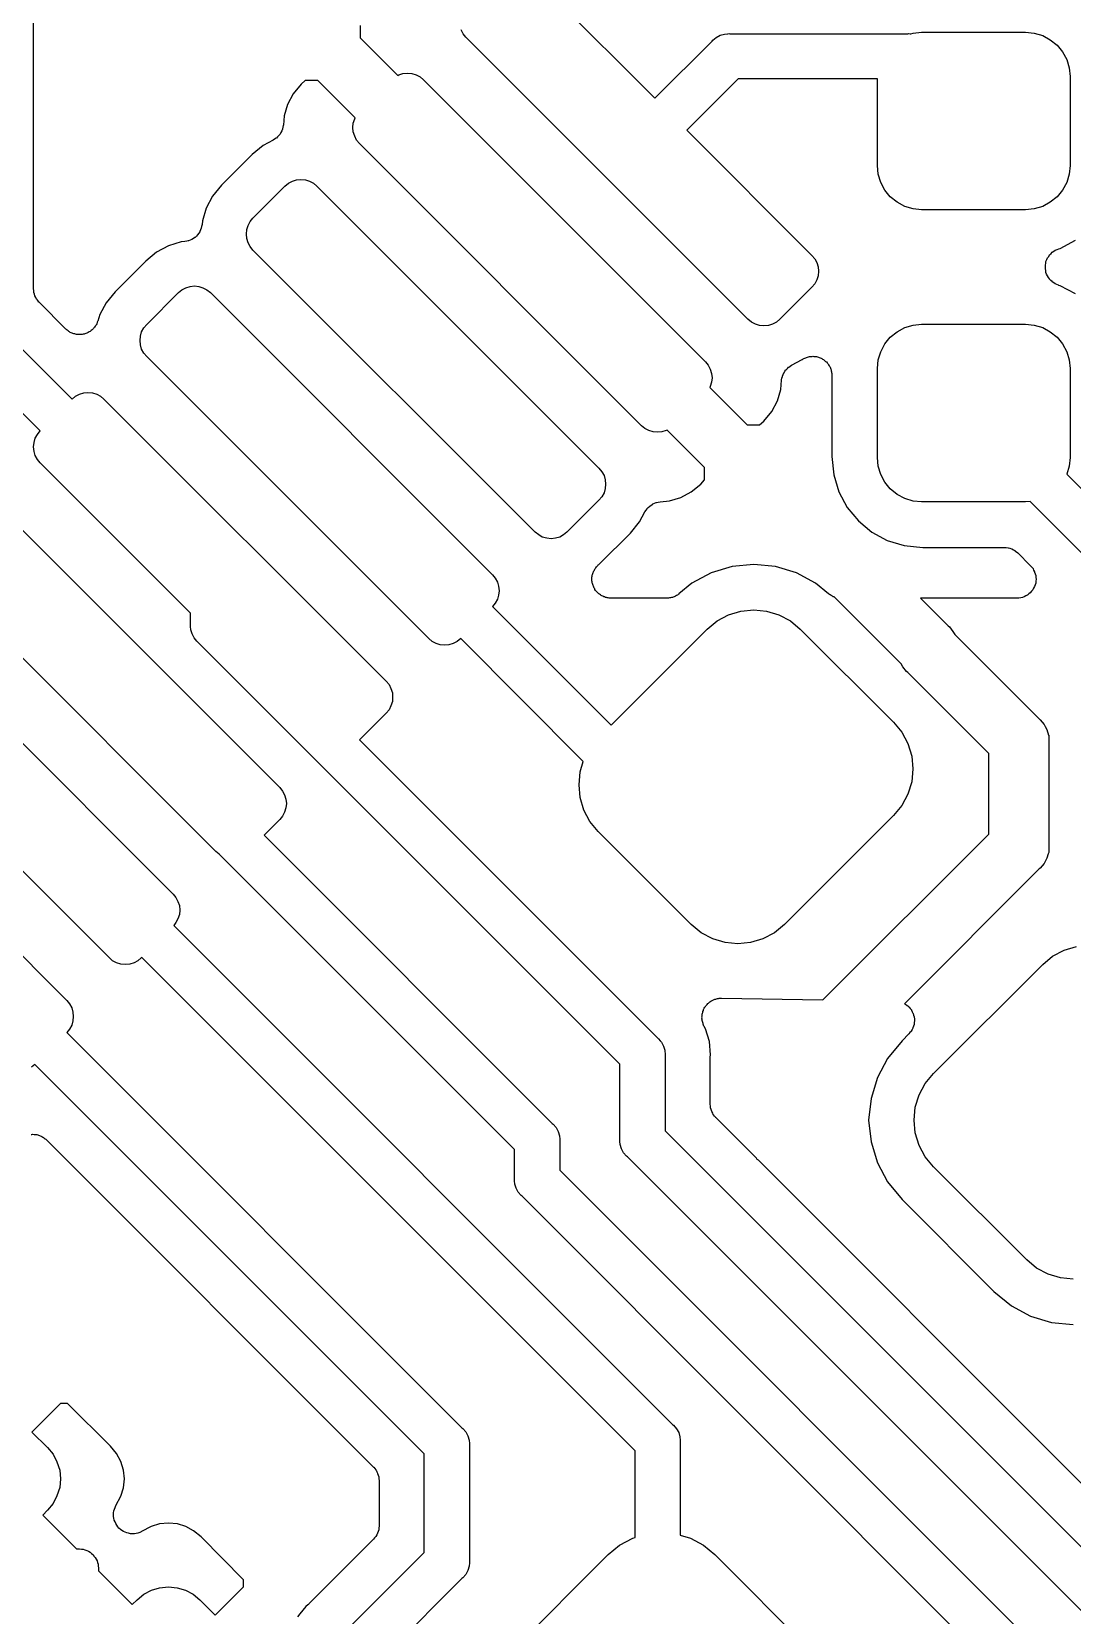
# Model space of a CAD drawing. Extents: x 70 to 232, y -100 to -50.
# Drawn here: x 226.87 to 230.33, y -70.88 to -65.62 of the extents above; entities that cross this region are included whole.
import ezdxf

# ---------------------------------------------------------------- set-up
doc = ezdxf.new("R2010")
doc.units = 0
doc.layers.add('BLACK', color=7, linetype='CONTINUOUS')

msp = doc.modelspace()

# ---------------------------------------------------------------- linework, layer by layer
at = {"layer": 'BLACK', "linetype": 'CONTINUOUS'}
for p, q in [((226.877, -66.472), (226.877, -63.3724)), ((228.525, -65.4243), (228.941, -65.8397)), ((227.962, -65.5975), (227.962, -65.639)), ((227.962, -65.639), (228.087, -65.7634)), ((228.304, -65.625), (228.297, -65.6121)), ((228.313, -65.6364), (228.304, -65.625)), ((229.25, -66.5733), (228.313, -65.6364)), ((229.133, -65.6467), (229.145, -65.6373)), ((229.145, -65.6373), (229.158, -65.6304)), ((229.158, -65.6304), (229.172, -65.6261)), ((229.172, -65.6261), (229.183, -65.625)), ((229.183, -65.625), (229.187, -65.6246)), ((229.183, -65.625), (229.183, -65.625)), ((229.187, -65.6246), (229.19, -65.625)), ((229.19, -65.625), (229.781, -65.625)), ((229.781, -65.625), (229.785, -65.6246)), ((229.785, -65.6246), (229.789, -65.625)), ((229.789, -65.625), (229.789, -65.625)), ((229.789, -65.625), (229.791, -65.6252)), ((229.791, -65.6252), (229.799, -65.6228)), ((229.799, -65.6228), (229.827, -65.62)), ((229.827, -65.62), (230.172, -65.62)), ((230.172, -65.62), (230.201, -65.6228)), ((230.201, -65.6228), (230.229, -65.6312)), ((230.229, -65.6312), (230.254, -65.6449)), ((228.941, -65.8397), (229.131, -65.6496)), ((229.131, -65.6496), (229.133, -65.6467)), ((230.254, -65.6449), (230.277, -65.6632)), ((230.277, -65.6632), (230.295, -65.6856)), ((230.295, -65.6856), (230.309, -65.7111)), ((230.309, -65.7111), (230.317, -65.7387)), ((230.317, -65.7387), (230.32, -65.7675)), ((227.766, -65.793), (227.74, -65.8253)), ((227.779, -65.7804), (227.766, -65.793)), ((227.821, -65.7804), (227.779, -65.7804)), ((227.945, -65.9048), (227.821, -65.7804)), ((228.087, -65.7634), (228.09, -65.7616)), ((228.09, -65.7616), (228.104, -65.7573)), ((228.104, -65.7573), (228.119, -65.7559)), ((228.119, -65.7559), (228.134, -65.7573)), ((228.134, -65.7573), (228.148, -65.7616)), ((228.148, -65.7616), (228.161, -65.7685)), ((228.161, -65.7685), (228.172, -65.7778)), ((228.172, -65.7778), (229.109, -66.7147)), ((229.218, -65.775), (229.047, -65.9458)), ((229.68, -65.775), (229.218, -65.775)), ((229.68, -66.0625), (229.68, -65.775)), ((230.32, -65.7675), (230.32, -66.0625)), ((227.74, -65.8253), (227.721, -65.86)), ((227.71, -65.8977), (227.707, -65.9291)), ((227.721, -65.86), (227.71, -65.8977)), ((227.699, -65.9535), (227.696, -65.9583)), ((227.702, -65.9475), (227.699, -65.953)), ((227.699, -65.953), (227.699, -65.9532)), ((227.699, -65.9532), (227.699, -65.9535)), ((227.704, -65.9421), (227.702, -65.9475)), ((227.705, -65.9357), (227.704, -65.9415)), ((227.704, -65.9415), (227.704, -65.9418)), ((227.704, -65.9418), (227.704, -65.9421)), ((227.706, -65.93), (227.705, -65.9357)), ((227.707, -65.9294), (227.706, -65.93)), ((227.707, -65.9291), (227.707, -65.9294)), ((227.707, -65.9294), (227.707, -65.9294)), ((227.707, -65.9294), (227.707, -65.9294)), ((227.938, -65.9369), (227.939, -65.9223)), ((227.939, -65.9515), (227.938, -65.9369)), ((227.939, -65.9223), (227.944, -65.9082)), ((227.944, -65.9656), (227.939, -65.9515)), ((227.944, -65.9082), (227.945, -65.9048)), ((229.047, -65.9458), (229.462, -66.3612)), ((227.64, -65.9967), (227.603, -66.0268)), ((227.673, -65.9789), (227.64, -65.9967)), ((227.678, -65.9756), (227.673, -65.9789)), ((227.683, -65.9724), (227.678, -65.9756)), ((227.684, -65.972), (227.683, -65.9722)), ((227.683, -65.9722), (227.683, -65.9724)), ((227.688, -65.9678), (227.684, -65.972)), ((227.692, -65.9637), (227.688, -65.9678)), ((227.696, -65.9583), (227.692, -65.9633)), ((227.692, -65.9633), (227.692, -65.9635)), ((227.692, -65.9635), (227.692, -65.9637)), ((227.95, -65.9786), (227.944, -65.9656)), ((227.96, -65.9899), (227.95, -65.9786)), ((228.897, -66.9269), (227.96, -65.9899)), ((227.603, -66.0268), (227.502, -66.1284)), ((227.737, -66.1151), (227.751, -66.1108)), ((227.751, -66.1108), (227.765, -66.1094)), ((227.765, -66.1094), (227.78, -66.1108)), ((227.78, -66.1108), (227.794, -66.1151)), ((229.683, -66.0913), (229.68, -66.0625)), ((229.691, -66.1189), (229.683, -66.0913)), ((230.317, -66.0913), (230.309, -66.1189)), ((230.32, -66.0625), (230.317, -66.0913)), ((227.472, -66.1651), (227.451, -66.2041)), ((227.502, -66.1284), (227.472, -66.1651)), ((227.606, -66.2374), (227.712, -66.1314)), ((227.712, -66.1314), (227.724, -66.122)), ((227.724, -66.122), (227.737, -66.1151)), ((227.794, -66.1151), (227.807, -66.122)), ((227.807, -66.122), (227.818, -66.1314)), ((227.818, -66.1314), (228.755, -67.0683)), ((229.705, -66.1444), (229.691, -66.1189)), ((229.723, -66.1668), (229.705, -66.1444)), ((230.295, -66.1444), (230.277, -66.1668)), ((230.309, -66.1189), (230.295, -66.1444)), ((227.451, -66.2041), (227.438, -66.2464)), ((229.746, -66.1851), (229.723, -66.1668)), ((229.771, -66.1988), (229.746, -66.1851)), ((229.799, -66.2072), (229.771, -66.1988)), ((229.827, -66.21), (229.799, -66.2072)), ((230.172, -66.21), (229.827, -66.21)), ((230.201, -66.2072), (230.172, -66.21)), ((230.229, -66.1988), (230.201, -66.2072)), ((230.254, -66.1851), (230.229, -66.1988)), ((230.277, -66.1668), (230.254, -66.1851)), ((227.435, -66.2652), (227.434, -66.2709)), ((227.437, -66.2593), (227.435, -66.2652)), ((227.438, -66.2464), (227.437, -66.2584)), ((227.437, -66.2584), (227.437, -66.2588)), ((227.437, -66.2588), (227.437, -66.2588)), ((227.437, -66.2588), (227.437, -66.2588)), ((227.437, -66.2588), (227.437, -66.2593)), ((227.586, -66.2758), (227.59, -66.2618)), ((227.59, -66.2618), (227.597, -66.2488)), ((227.597, -66.2488), (227.606, -66.2374)), ((227.368, -66.3166), (227.325, -66.3294)), ((227.38, -66.3154), (227.368, -66.3166)), ((227.386, -66.3142), (227.38, -66.3154)), ((227.391, -66.3131), (227.386, -66.3142)), ((227.392, -66.313), (227.391, -66.3131)), ((227.397, -66.3107), (227.392, -66.313)), ((227.392, -66.313), (227.392, -66.313)), ((227.403, -66.3085), (227.397, -66.3107)), ((227.408, -66.305), (227.403, -66.3083)), ((227.403, -66.3083), (227.403, -66.3083)), ((227.403, -66.3083), (227.403, -66.3085)), ((227.413, -66.3017), (227.408, -66.305)), ((227.414, -66.3014), (227.413, -66.3015)), ((227.413, -66.3015), (227.413, -66.3017)), ((227.418, -66.2972), (227.414, -66.3014)), ((227.422, -66.293), (227.418, -66.2972)), ((227.426, -66.2877), (227.422, -66.2927)), ((227.422, -66.2927), (227.422, -66.2928)), ((227.422, -66.2928), (227.422, -66.293)), ((227.429, -66.2828), (227.426, -66.2877)), ((227.432, -66.2769), (227.429, -66.2824)), ((227.429, -66.2824), (227.429, -66.2826)), ((227.429, -66.2826), (227.429, -66.2828)), ((227.434, -66.2714), (227.432, -66.2769)), ((227.434, -66.2709), (227.434, -66.2712)), ((227.434, -66.2712), (227.434, -66.2714)), ((227.584, -66.2905), (227.586, -66.2758)), ((227.586, -66.3051), (227.584, -66.2905)), ((227.59, -66.3192), (227.586, -66.3051)), ((227.597, -66.3321), (227.59, -66.3192)), ((230.287, -66.338), (230.338, -66.3105)), ((227.286, -66.3503), (227.25, -66.3803)), ((227.325, -66.3294), (227.286, -66.3503)), ((227.606, -66.3435), (227.597, -66.3321)), ((228.543, -67.2804), (227.606, -66.3435)), ((229.462, -66.3612), (229.472, -66.3725)), ((229.472, -66.3725), (229.479, -66.3855)), ((230.24, -66.3811), (230.243, -66.3755)), ((230.243, -66.3755), (230.245, -66.3699)), ((230.245, -66.3697), (230.249, -66.3647)), ((230.245, -66.3698), (230.245, -66.3697)), ((230.245, -66.3699), (230.245, -66.3698)), ((230.249, -66.3647), (230.252, -66.3596)), ((230.252, -66.3595), (230.257, -66.3552)), ((230.252, -66.3596), (230.252, -66.3595)), ((230.252, -66.3595), (230.252, -66.3595)), ((230.257, -66.3552), (230.261, -66.3508)), ((230.261, -66.3507), (230.266, -66.3474)), ((230.261, -66.3508), (230.261, -66.3507)), ((230.261, -66.3508), (230.261, -66.3508)), ((230.266, -66.3474), (230.271, -66.344)), ((230.271, -66.3439), (230.277, -66.3416)), ((230.271, -66.344), (230.271, -66.3439)), ((230.271, -66.3439), (230.271, -66.3439)), ((230.277, -66.3416), (230.283, -66.3392)), ((230.283, -66.3392), (230.287, -66.338)), ((227.25, -66.3803), (227.148, -66.482)), ((229.479, -66.3855), (229.483, -66.3996)), ((229.483, -66.3996), (229.484, -66.4142)), ((229.484, -66.4142), (229.483, -66.4288)), ((230.238, -66.3933), (230.239, -66.3873)), ((230.238, -66.3934), (230.238, -66.3933)), ((230.238, -66.3995), (230.238, -66.3934)), ((230.238, -66.3934), (230.238, -66.3934)), ((230.238, -66.4057), (230.238, -66.3995)), ((230.238, -66.4058), (230.238, -66.4057)), ((230.239, -66.4117), (230.238, -66.4058)), ((230.238, -66.4058), (230.238, -66.4058)), ((230.239, -66.3873), (230.24, -66.3813)), ((230.24, -66.4178), (230.239, -66.4117)), ((230.24, -66.3812), (230.24, -66.3811)), ((230.24, -66.3813), (230.24, -66.3812)), ((230.24, -66.4179), (230.24, -66.4178)), ((230.24, -66.418), (230.24, -66.4179)), ((230.242, -66.4234), (230.24, -66.418)), ((230.245, -66.4293), (230.242, -66.4234)), ((226.878, -66.4778), (226.877, -66.472)), ((226.878, -66.4837), (226.878, -66.4778)), ((227.359, -66.4849), (227.37, -66.4756)), ((227.37, -66.4756), (227.383, -66.4687)), ((227.383, -66.4687), (227.397, -66.4644)), ((227.397, -66.4644), (227.412, -66.463)), ((227.412, -66.463), (227.426, -66.4644)), ((227.426, -66.4644), (227.44, -66.4687)), ((227.44, -66.4687), (227.453, -66.4756)), ((227.453, -66.4756), (227.465, -66.4849)), ((229.462, -66.4672), (229.356, -66.5733)), ((229.472, -66.4559), (229.462, -66.4672)), ((229.479, -66.4429), (229.472, -66.4559)), ((229.483, -66.4288), (229.479, -66.4429)), ((230.245, -66.4294), (230.245, -66.4293)), ((230.245, -66.4295), (230.245, -66.4294)), ((230.248, -66.4343), (230.245, -66.4295)), ((230.252, -66.4397), (230.248, -66.4343)), ((230.252, -66.4398), (230.252, -66.4397)), ((230.252, -66.4399), (230.252, -66.4398)), ((230.256, -66.4443), (230.252, -66.4399)), ((230.26, -66.4486), (230.256, -66.4443)), ((230.26, -66.4487), (230.26, -66.4486)), ((230.26, -66.4486), (230.26, -66.4486)), ((230.266, -66.4523), (230.26, -66.4487)), ((230.27, -66.4556), (230.266, -66.4523)), ((230.271, -66.4557), (230.27, -66.4556)), ((230.27, -66.4556), (230.27, -66.4556)), ((230.276, -66.4582), (230.271, -66.4557)), ((230.282, -66.4605), (230.276, -66.4582)), ((230.282, -66.4606), (230.282, -66.4605)), ((230.282, -66.4605), (230.282, -66.4605)), ((230.283, -66.4608), (230.282, -66.4606)), ((230.282, -66.4606), (230.282, -66.4606)), ((230.287, -66.462), (230.283, -66.4608)), ((230.338, -66.4895), (230.287, -66.462)), ((226.878, -66.484), (226.878, -66.4837)), ((226.878, -66.4843), (226.878, -66.484)), ((226.88, -66.49), (226.878, -66.4843)), ((226.882, -66.4956), (226.88, -66.49)), ((226.882, -66.4959), (226.882, -66.4956)), ((226.882, -66.4962), (226.882, -66.4959)), ((226.885, -66.5014), (226.882, -66.4962)), ((226.887, -66.5066), (226.885, -66.5014)), ((226.888, -66.5068), (226.887, -66.5066)), ((226.888, -66.5071), (226.888, -66.5068)), ((226.891, -66.5117), (226.888, -66.5071)), ((226.895, -66.5163), (226.891, -66.5117)), ((226.896, -66.5167), (226.895, -66.5163)), ((226.896, -66.5168), (226.896, -66.5167)), ((226.896, -66.5167), (226.896, -66.5167)), ((226.896, -66.5169), (226.896, -66.5168)), ((226.985, -66.606), (226.896, -66.5169)), ((227.118, -66.5186), (227.097, -66.5576)), ((227.148, -66.482), (227.118, -66.5186)), ((227.253, -66.591), (227.359, -66.4849)), ((227.465, -66.4849), (228.402, -67.4218)), ((226.727, -66.5604), (227.005, -66.8385)), ((227.088, -66.5859), (227.087, -66.5888)), ((227.089, -66.5831), (227.088, -66.5859)), ((227.09, -66.5804), (227.089, -66.5831)), ((227.091, -66.5795), (227.09, -66.5804)), ((227.097, -66.5576), (227.091, -66.5795)), ((229.262, -66.5826), (229.25, -66.5733)), ((229.275, -66.5896), (229.262, -66.5826)), ((229.345, -66.5826), (229.332, -66.5896)), ((229.356, -66.5733), (229.345, -66.5826)), ((226.987, -66.6079), (226.985, -66.606)), ((226.989, -66.61), (226.987, -66.6079)), ((226.992, -66.6118), (226.989, -66.61)), ((226.994, -66.6139), (226.992, -66.6118)), ((226.997, -66.6153), (226.994, -66.6139)), ((226.999, -66.6169), (226.997, -66.6153)), ((227.002, -66.6182), (226.999, -66.6169)), ((227.005, -66.6197), (227.002, -66.6182)), ((227.008, -66.6206), (227.005, -66.6197)), ((227.011, -66.6217), (227.008, -66.6206)), ((227.014, -66.6224), (227.011, -66.6217)), ((227.017, -66.6234), (227.014, -66.6224)), ((227.02, -66.6237), (227.017, -66.6234)), ((227.023, -66.6243), (227.02, -66.6237)), ((227.026, -66.6243), (227.023, -66.6243)), ((227.03, -66.6246), (227.026, -66.6243)), ((227.032, -66.6243), (227.03, -66.6246)), ((227.035, -66.6244), (227.032, -66.6243)), ((227.039, -66.6238), (227.035, -66.6244)), ((227.042, -66.6234), (227.039, -66.6238)), ((227.045, -66.6226), (227.042, -66.6234)), ((227.048, -66.6221), (227.045, -66.6226)), ((227.051, -66.6208), (227.048, -66.6221)), ((227.054, -66.6199), (227.051, -66.6208)), ((227.056, -66.6185), (227.054, -66.6199)), ((227.059, -66.6174), (227.056, -66.6185)), ((227.062, -66.6156), (227.059, -66.6174)), ((227.065, -66.6141), (227.062, -66.6156)), ((227.067, -66.6123), (227.065, -66.6141)), ((227.069, -66.6107), (227.067, -66.6123)), ((227.072, -66.6084), (227.069, -66.6107)), ((227.074, -66.6063), (227.072, -66.6084)), ((227.076, -66.6041), (227.074, -66.6063)), ((227.078, -66.602), (227.076, -66.6041)), ((227.08, -66.5993), (227.078, -66.602)), ((227.082, -66.5968), (227.08, -66.5993)), ((227.084, -66.5942), (227.082, -66.5968)), ((227.085, -66.5918), (227.084, -66.5942)), ((227.087, -66.5888), (227.085, -66.5918)), ((227.231, -66.644), (227.232, -66.6294)), ((227.232, -66.6294), (227.236, -66.6153)), ((227.236, -66.6153), (227.243, -66.6024)), ((227.243, -66.6024), (227.253, -66.591)), ((229.289, -66.5938), (229.275, -66.5896)), ((229.303, -66.5953), (229.289, -66.5938)), ((229.318, -66.5938), (229.303, -66.5953)), ((229.332, -66.5896), (229.318, -66.5938)), ((229.705, -66.6556), (229.723, -66.6332)), ((229.723, -66.6332), (229.746, -66.6149)), ((229.746, -66.6149), (229.771, -66.6012)), ((229.771, -66.6012), (229.799, -66.5928)), ((229.799, -66.5928), (229.827, -66.59)), ((229.827, -66.59), (230.172, -66.59)), ((230.172, -66.59), (230.201, -66.5928)), ((230.201, -66.5928), (230.229, -66.6012)), ((230.229, -66.6012), (230.254, -66.6149)), ((230.254, -66.6149), (230.277, -66.6332)), ((230.277, -66.6332), (230.295, -66.6556)), ((226.899, -66.9445), (226.602, -66.6471)), ((227.232, -66.6587), (227.231, -66.644)), ((227.236, -66.6727), (227.232, -66.6587)), ((227.243, -66.6857), (227.236, -66.6727)), ((227.253, -66.6971), (227.243, -66.6857)), ((229.683, -66.7087), (229.691, -66.6811)), ((229.691, -66.6811), (229.705, -66.6556)), ((230.295, -66.6556), (230.309, -66.6811)), ((230.309, -66.6811), (230.317, -66.7087)), ((228.19, -67.634), (227.253, -66.6971)), ((229.109, -66.7147), (229.118, -66.7261)), ((229.118, -66.7261), (229.125, -66.7391)), ((229.125, -66.7391), (229.129, -66.7531)), ((229.373, -66.7463), (229.376, -66.7414)), ((229.376, -66.7412), (229.377, -66.741)), ((229.376, -66.7414), (229.376, -66.7412)), ((229.377, -66.741), (229.381, -66.7368)), ((229.381, -66.7368), (229.385, -66.7327)), ((229.385, -66.7325), (229.386, -66.7323)), ((229.385, -66.7327), (229.385, -66.7325)), ((229.386, -66.7323), (229.39, -66.7291)), ((229.39, -66.7291), (229.395, -66.7258)), ((229.395, -66.7258), (229.43, -66.7071)), ((229.43, -66.7071), (229.431, -66.7068)), ((229.431, -66.7068), (229.434, -66.7053)), ((229.434, -66.7053), (229.436, -66.7036)), ((229.436, -66.7036), (229.439, -66.7024)), ((229.439, -66.7024), (229.442, -66.7011)), ((229.442, -66.7011), (229.445, -66.7002)), ((229.445, -66.7002), (229.448, -66.699)), ((229.448, -66.699), (229.451, -66.6984)), ((229.451, -66.6984), (229.454, -66.6976)), ((229.454, -66.6976), (229.457, -66.6973)), ((229.457, -66.6973), (229.46, -66.6967)), ((229.46, -66.6967), (229.463, -66.6967)), ((229.463, -66.6967), (229.466, -66.6964)), ((229.466, -66.6964), (229.469, -66.6968)), ((229.469, -66.6968), (229.472, -66.6968)), ((229.472, -66.6968), (229.475, -66.6974)), ((229.475, -66.6974), (229.478, -66.6977)), ((229.478, -66.6977), (229.481, -66.6987)), ((229.481, -66.6987), (229.484, -66.6994)), ((229.484, -66.6994), (229.487, -66.7005)), ((229.487, -66.7005), (229.49, -66.7014)), ((229.49, -66.7014), (229.493, -66.7029)), ((229.493, -66.7029), (229.496, -66.7042)), ((229.496, -66.7042), (229.498, -66.7059)), ((229.498, -66.7059), (229.501, -66.7073)), ((229.501, -66.7073), (229.503, -66.7094)), ((229.503, -66.7094), (229.506, -66.7112)), ((229.506, -66.7112), (229.508, -66.7133)), ((229.508, -66.7133), (229.511, -66.7152)), ((229.511, -66.7152), (229.513, -66.7177)), ((229.513, -66.7177), (229.515, -66.72)), ((229.515, -66.72), (229.516, -66.7225)), ((229.516, -66.7225), (229.518, -66.7248)), ((229.518, -66.7248), (229.52, -66.7277)), ((229.52, -66.7277), (229.522, -66.7304)), ((229.522, -66.7304), (229.523, -66.7331)), ((229.523, -66.7331), (229.524, -66.7357)), ((229.524, -66.7357), (229.525, -66.7388)), ((229.525, -66.7388), (229.526, -66.7418)), ((229.526, -66.7418), (229.527, -66.7448)), ((229.68, -66.7375), (229.683, -66.7087)), ((229.68, -67.0325), (229.68, -66.7375)), ((230.317, -66.7087), (230.32, -66.7375)), ((230.32, -66.7375), (230.32, -67.0325)), ((229.129, -66.7824), (229.125, -66.7965)), ((229.129, -66.7531), (229.131, -66.7678)), ((229.131, -66.7678), (229.129, -66.7824)), ((229.359, -66.807), (229.362, -66.7756)), ((229.362, -66.7747), (229.363, -66.7689)), ((229.362, -66.7753), (229.362, -66.7747)), ((229.362, -66.7756), (229.362, -66.7753)), ((229.362, -66.7753), (229.362, -66.7753)), ((229.362, -66.7753), (229.362, -66.7753)), ((229.363, -66.7689), (229.365, -66.7632)), ((229.365, -66.7626), (229.367, -66.7571)), ((229.365, -66.7629), (229.365, -66.7626)), ((229.365, -66.7632), (229.365, -66.7629)), ((229.367, -66.7571), (229.369, -66.7517)), ((229.369, -66.7517), (229.37, -66.7515)), ((229.37, -66.7512), (229.373, -66.7463)), ((229.37, -66.7515), (229.37, -66.7512)), ((229.527, -66.7448), (229.528, -66.7476)), ((229.528, -66.7476), (229.528, -66.7508)), ((229.528, -66.7508), (229.529, -66.754)), ((229.529, -66.754), (229.529, -66.757)), ((229.529, -66.757), (229.529, -66.7599)), ((229.529, -66.7599), (229.529, -67.0294)), ((227.005, -66.8385), (227.017, -66.8292)), ((227.017, -66.8292), (227.03, -66.8222)), ((227.03, -66.8222), (227.044, -66.818)), ((227.044, -66.818), (227.058, -66.8165)), ((227.058, -66.8165), (227.073, -66.818)), ((227.073, -66.818), (227.087, -66.8222)), ((227.087, -66.8222), (227.1, -66.8292)), ((227.1, -66.8292), (227.111, -66.8385)), ((227.111, -66.8385), (228.048, -67.7754)), ((229.125, -66.7965), (229.123, -66.7999)), ((229.123, -66.7999), (229.248, -66.9243)), ((229.329, -66.8794), (229.348, -66.8447)), ((229.348, -66.8447), (229.359, -66.807)), ((229.303, -66.9116), (229.329, -66.8794)), ((226.89, -66.9559), (226.899, -66.9445)), ((228.908, -66.9362), (228.897, -66.9269)), ((228.921, -66.9431), (228.908, -66.9362)), ((228.935, -66.9474), (228.921, -66.9431)), ((228.95, -66.9488), (228.935, -66.9474)), ((228.964, -66.9474), (228.95, -66.9488)), ((228.978, -66.9431), (228.964, -66.9474)), ((228.982, -66.9413), (228.978, -66.9431)), ((229.106, -67.0657), (228.982, -66.9413)), ((229.248, -66.9243), (229.289, -66.9243)), ((229.289, -66.9243), (229.303, -66.9116)), ((226.877, -66.9976), (226.879, -66.9829)), ((226.879, -67.0122), (226.877, -66.9976)), ((226.879, -66.9829), (226.883, -66.9689)), ((226.883, -66.9689), (226.89, -66.9559)), ((226.883, -67.0263), (226.879, -67.0122)), ((226.89, -67.0392), (226.883, -67.0263)), ((226.899, -67.0506), (226.89, -67.0392)), ((227.399, -67.5501), (226.899, -67.0506)), ((229.529, -67.0294), (229.535, -67.0907)), ((229.683, -67.0613), (229.68, -67.0325)), ((230.32, -67.0325), (230.317, -67.0613)), ((228.755, -67.0683), (228.765, -67.0797)), ((228.765, -67.0797), (228.772, -67.0926)), ((228.772, -67.0926), (228.776, -67.1067)), ((228.776, -67.1067), (228.777, -67.1213)), ((229.094, -67.1206), (229.106, -67.1072)), ((229.106, -67.1072), (229.106, -67.0657)), ((229.535, -67.0907), (229.552, -67.1466)), ((229.691, -67.0889), (229.683, -67.0613)), ((229.705, -67.1144), (229.691, -67.0889)), ((230.317, -67.0613), (230.309, -67.088)), ((230.309, -67.088), (231.9, -68.6794)), ((228.765, -67.163), (228.755, -67.1744)), ((228.772, -67.15), (228.765, -67.163)), ((228.776, -67.136), (228.772, -67.15)), ((228.777, -67.1213), (228.776, -67.136)), ((229.027, -67.1656), (229.061, -67.147)), ((229.061, -67.147), (229.094, -67.1206)), ((229.552, -67.1466), (229.58, -67.1982)), ((229.723, -67.1368), (229.705, -67.1144)), ((229.746, -67.1551), (229.723, -67.1368)), ((229.771, -67.1688), (229.746, -67.1551)), ((226.758, -67.192), (227.695, -68.1289)), ((228.755, -67.1744), (228.649, -67.2804)), ((228.89, -67.2467), (228.908, -67.2134)), ((228.908, -67.2126), (228.912, -67.2077)), ((228.908, -67.2131), (228.908, -67.2126)), ((228.908, -67.2134), (228.908, -67.2131)), ((228.908, -67.2131), (228.908, -67.2131)), ((228.908, -67.2131), (228.908, -67.2131)), ((228.912, -67.2077), (228.915, -67.2028)), ((228.915, -67.2024), (228.919, -67.1983)), ((228.915, -67.2026), (228.915, -67.2024)), ((228.915, -67.2028), (228.915, -67.2026)), ((228.919, -67.1983), (228.924, -67.1941)), ((228.924, -67.1937), (228.929, -67.1905)), ((228.924, -67.1939), (228.924, -67.1937)), ((228.924, -67.1941), (228.924, -67.1939)), ((228.929, -67.1905), (228.934, -67.1872)), ((228.934, -67.187), (228.94, -67.1848)), ((228.934, -67.1871), (228.934, -67.187)), ((228.934, -67.1872), (228.934, -67.1871)), ((228.94, -67.1848), (228.945, -67.1825)), ((228.945, -67.1825), (228.946, -67.1825)), ((228.946, -67.1823), (228.952, -67.1813)), ((228.946, -67.1825), (228.946, -67.1823)), ((228.952, -67.1813), (228.958, -67.1801)), ((228.958, -67.1801), (228.989, -67.177)), ((228.989, -67.177), (229.027, -67.1656)), ((229.58, -67.1982), (229.617, -67.2434)), ((229.799, -67.1772), (229.771, -67.1688)), ((229.827, -67.18), (229.799, -67.1772)), ((230.172, -67.18), (229.827, -67.18)), ((230.187, -67.1785), (230.172, -67.18)), ((231.775, -68.7661), (230.187, -67.1785)), ((228.86, -67.2834), (228.89, -67.2467)), ((229.617, -67.2434), (229.662, -67.2805)), ((228.555, -67.2897), (228.543, -67.2804)), ((228.567, -67.2967), (228.555, -67.2897)), ((228.582, -67.3009), (228.567, -67.2967)), ((228.596, -67.3024), (228.582, -67.3009)), ((228.611, -67.3009), (228.596, -67.3024)), ((228.625, -67.2967), (228.611, -67.3009)), ((228.638, -67.2897), (228.625, -67.2967)), ((228.649, -67.2804), (228.638, -67.2897)), ((228.758, -67.385), (228.86, -67.2834)), ((229.662, -67.2805), (229.713, -67.308)), ((229.713, -67.308), (229.769, -67.325)), ((229.769, -67.325), (229.831, -67.331)), ((229.831, -67.331), (230.102, -67.331)), ((230.102, -67.331), (230.102, -67.331)), ((230.102, -67.331), (230.102, -67.331)), ((230.102, -67.331), (230.102, -67.331)), ((230.102, -67.331), (230.102, -67.331)), ((230.102, -67.331), (230.108, -67.3317)), ((230.108, -67.3317), (230.114, -67.3323)), ((230.114, -67.3323), (230.114, -67.3324)), ((230.114, -67.3324), (230.115, -67.3324)), ((230.115, -67.3324), (230.12, -67.3342)), ((230.12, -67.3342), (230.126, -67.3359)), ((230.126, -67.3359), (230.126, -67.3361)), ((230.126, -67.3361), (230.127, -67.3362)), ((230.127, -67.3362), (230.132, -67.339)), ((230.132, -67.339), (230.137, -67.3418)), ((230.137, -67.3418), (230.137, -67.342)), ((230.137, -67.342), (230.137, -67.3421)), ((230.137, -67.3421), (230.142, -67.3459)), ((230.142, -67.3459), (230.146, -67.3496)), ((230.146, -67.3496), (230.188, -67.3916)), ((227.483, -68.3411), (226.546, -67.4042)), ((228.402, -67.4218), (228.411, -67.4332)), ((228.732, -67.4301), (228.733, -67.4269)), ((228.733, -67.4237), (228.734, -67.4209)), ((228.733, -67.4269), (228.733, -67.4237)), ((228.734, -67.4209), (228.735, -67.4179)), ((228.735, -67.4179), (228.736, -67.415)), ((228.736, -67.415), (228.737, -67.4119)), ((228.737, -67.4119), (228.738, -67.4092)), ((228.738, -67.4092), (228.74, -67.4065)), ((228.74, -67.4065), (228.741, -67.4038)), ((228.741, -67.4038), (228.743, -67.401)), ((228.743, -67.401), (228.745, -67.3987)), ((228.745, -67.3987), (228.747, -67.3962)), ((228.747, -67.3962), (228.749, -67.3939)), ((228.749, -67.3939), (228.751, -67.3914)), ((228.751, -67.3914), (228.753, -67.3895)), ((228.753, -67.3895), (228.755, -67.3874)), ((228.755, -67.3874), (228.758, -67.385)), ((229.128, -67.4159), (229.064, -67.4501)), ((229.198, -67.3949), (229.128, -67.4159)), ((229.27, -67.3878), (229.198, -67.3949)), ((229.342, -67.3949), (229.27, -67.3878)), ((229.411, -67.4159), (229.342, -67.3949)), ((229.475, -67.4501), (229.411, -67.4159)), ((230.188, -67.3916), (230.189, -67.3921)), ((230.189, -67.3921), (230.189, -67.3921)), ((230.189, -67.3921), (230.189, -67.3921)), ((230.189, -67.3921), (230.189, -67.3922)), ((230.189, -67.3922), (230.193, -67.3969)), ((230.193, -67.3969), (230.197, -67.4017)), ((230.197, -67.4017), (230.197, -67.4018)), ((230.197, -67.4018), (230.197, -67.4019)), ((230.197, -67.4019), (230.199, -67.4071)), ((230.199, -67.4071), (230.202, -67.4127)), ((230.202, -67.4127), (230.202, -67.4128)), ((230.202, -67.4128), (230.202, -67.4129)), ((230.202, -67.4129), (230.204, -67.4186)), ((230.204, -67.4186), (230.206, -67.4246)), ((230.206, -67.4246), (230.206, -67.4247)), ((230.206, -67.4247), (230.206, -67.4248)), ((230.206, -67.4248), (230.206, -67.4309)), ((228.411, -67.4332), (228.418, -67.4462)), ((228.418, -67.4462), (228.422, -67.4602)), ((228.422, -67.4602), (228.424, -67.4749)), ((228.424, -67.4749), (228.422, -67.4895)), ((228.732, -67.4331), (228.732, -67.4301)), ((228.732, -67.4361), (228.732, -67.4331)), ((228.732, -67.4392), (228.732, -67.4361)), ((228.732, -67.4424), (228.732, -67.4392)), ((228.733, -67.4454), (228.732, -67.4424)), ((228.733, -67.4484), (228.733, -67.4454)), ((228.734, -67.4515), (228.733, -67.4484)), ((228.735, -67.4546), (228.734, -67.4515)), ((228.736, -67.4574), (228.735, -67.4546)), ((228.737, -67.4603), (228.736, -67.4574)), ((228.738, -67.4631), (228.737, -67.4603)), ((228.739, -67.4661), (228.738, -67.4631)), ((228.741, -67.4686), (228.739, -67.4661)), ((228.742, -67.4713), (228.741, -67.4686)), ((228.744, -67.4738), (228.742, -67.4713)), ((228.746, -67.4764), (228.744, -67.4738)), ((228.748, -67.4786), (228.746, -67.4764)), ((228.75, -67.4809), (228.748, -67.4786)), ((229.064, -67.4501), (229.021, -67.4856)), ((229.518, -67.4856), (229.475, -67.4501)), ((230.192, -67.4767), (230.188, -67.4816)), ((230.196, -67.4722), (230.192, -67.4767)), ((230.199, -67.4666), (230.196, -67.472)), ((230.196, -67.472), (230.196, -67.4721)), ((230.196, -67.4721), (230.196, -67.4722)), ((230.202, -67.4613), (230.199, -67.4666)), ((230.204, -67.4552), (230.202, -67.4611)), ((230.202, -67.4611), (230.202, -67.4612)), ((230.202, -67.4612), (230.202, -67.4613)), ((230.206, -67.4495), (230.204, -67.4552)), ((230.206, -67.4309), (230.207, -67.4369)), ((230.207, -67.4372), (230.206, -67.4432)), ((230.206, -67.4432), (230.206, -67.4493)), ((230.206, -67.4493), (230.206, -67.4494)), ((230.206, -67.4494), (230.206, -67.4495)), ((230.207, -67.4369), (230.207, -67.437)), ((230.207, -67.437), (230.207, -67.4372)), ((228.411, -67.5165), (228.402, -67.5279)), ((228.402, -67.5279), (228.796, -67.9219)), ((228.418, -67.5036), (228.411, -67.5165)), ((228.422, -67.4895), (228.418, -67.5036)), ((228.753, -67.483), (228.75, -67.4809)), ((228.755, -67.4853), (228.753, -67.483)), ((228.757, -67.487), (228.755, -67.4853)), ((228.76, -67.4889), (228.757, -67.487)), ((228.763, -67.4904), (228.76, -67.4889)), ((228.765, -67.4922), (228.763, -67.4904)), ((228.768, -67.4934), (228.765, -67.4922)), ((228.771, -67.4949), (228.768, -67.4934)), ((228.774, -67.4958), (228.771, -67.4949)), ((228.777, -67.4971), (228.774, -67.4958)), ((228.78, -67.4977), (228.777, -67.4971)), ((228.782, -67.4986), (228.78, -67.4977)), ((228.786, -67.499), (228.782, -67.4986)), ((228.789, -67.4996), (228.786, -67.499)), ((228.792, -67.4997), (228.789, -67.4996)), ((228.795, -67.5), (228.792, -67.4997)), ((228.796, -67.5), (228.795, -67.5)), ((228.981, -67.5), (228.796, -67.5)), ((228.984, -67.4997), (228.981, -67.5)), ((228.986, -67.4998), (228.984, -67.4997)), ((228.99, -67.4991), (228.986, -67.4998)), ((228.993, -67.4988), (228.99, -67.4991)), ((228.996, -67.498), (228.993, -67.4988)), ((228.999, -67.4975), (228.996, -67.498)), ((229.002, -67.4962), (228.999, -67.4975)), ((229.005, -67.4952), (229.002, -67.4962)), ((229.007, -67.4939), (229.005, -67.4952)), ((229.01, -67.4929), (229.007, -67.4939)), ((229.013, -67.491), (229.01, -67.4929)), ((229.016, -67.4894), (229.013, -67.491)), ((229.018, -67.4876), (229.016, -67.4894)), ((229.02, -67.4861), (229.018, -67.4876)), ((229.021, -67.4856), (229.02, -67.4861)), ((229.521, -67.4871), (229.518, -67.4856)), ((229.523, -67.4889), (229.521, -67.4871)), ((229.526, -67.4906), (229.523, -67.4889)), ((229.529, -67.4925), (229.526, -67.4906)), ((229.531, -67.4935), (229.529, -67.4925)), ((229.533, -67.4949), (229.531, -67.4935)), ((229.536, -67.4958), (229.533, -67.4949)), ((229.759, -67.7184), (229.536, -67.4958)), ((230.144, -67.5), (229.823, -67.5)), ((229.823, -67.5), (229.915, -67.5916)), ((230.15, -67.4994), (230.144, -67.5)), ((230.156, -67.4988), (230.15, -67.4994)), ((230.162, -67.497), (230.156, -67.4988)), ((230.156, -67.4988), (230.156, -67.4988)), ((230.156, -67.4988), (230.156, -67.4988)), ((230.167, -67.4953), (230.162, -67.497)), ((230.168, -67.4952), (230.167, -67.4953)), ((230.173, -67.4923), (230.168, -67.4952)), ((230.168, -67.4952), (230.168, -67.4952)), ((230.178, -67.4895), (230.173, -67.4923)), ((230.179, -67.4894), (230.178, -67.4895)), ((230.183, -67.4855), (230.179, -67.4894)), ((230.179, -67.4894), (230.179, -67.4894)), ((230.188, -67.4817), (230.183, -67.4855)), ((230.188, -67.4816), (230.188, -67.4816)), ((230.188, -67.4816), (230.188, -67.4817)), ((226.404, -67.5456), (227.341, -68.4825)), ((227.399, -67.5861), (227.399, -67.5501)), ((229.115, -67.6026), (229.148, -67.5754)), ((229.148, -67.5754), (229.186, -67.5552)), ((229.186, -67.5552), (229.227, -67.5427)), ((229.227, -67.5427), (229.27, -67.5385)), ((229.27, -67.5385), (229.312, -67.5427)), ((229.312, -67.5427), (229.353, -67.5552)), ((229.353, -67.5552), (229.391, -67.5754)), ((229.391, -67.5754), (229.424, -67.6026)), ((227.398, -67.5898), (227.399, -67.5861)), ((227.399, -67.5934), (227.398, -67.5898)), ((227.4, -67.6045), (227.399, -67.5934)), ((227.399, -67.5934), (227.399, -67.5934)), ((227.404, -67.6186), (227.4, -67.6045)), ((227.411, -67.6316), (227.404, -67.6186)), ((227.42, -67.6431), (227.411, -67.6316)), ((228.201, -67.6433), (228.19, -67.634)), ((228.296, -67.634), (228.284, -67.6433)), ((228.703, -68.0417), (228.296, -67.634)), ((228.796, -67.9219), (229.115, -67.6026)), ((229.424, -67.6026), (229.734, -67.912)), ((229.915, -67.5916), (229.919, -67.5948)), ((229.919, -67.5948), (229.931, -67.61)), ((229.931, -67.61), (229.935, -67.6176)), ((229.935, -67.6176), (229.937, -67.6199)), ((229.937, -67.6199), (230.217, -67.9005)), ((227.423, -67.6454), (227.42, -67.6431)), ((228.825, -69.0472), (227.423, -67.6454)), ((228.214, -67.6502), (228.201, -67.6433)), ((228.228, -67.6545), (228.214, -67.6502)), ((228.243, -67.6559), (228.228, -67.6545)), ((228.257, -67.6545), (228.243, -67.6559)), ((228.271, -67.6502), (228.257, -67.6545)), ((228.284, -67.6433), (228.271, -67.6502)), ((229.764, -67.7283), (229.759, -67.7184)), ((229.777, -67.7435), (229.764, -67.7283)), ((227.129, -68.6946), (226.192, -67.7577)), ((228.048, -67.7754), (228.058, -67.7868)), ((228.058, -67.7868), (228.064, -67.7997)), ((229.781, -67.7466), (229.777, -67.7435)), ((230.05, -68.0161), (229.781, -67.7466)), ((228.064, -67.7997), (228.069, -67.8138)), ((228.069, -67.8431), (228.064, -67.8571)), ((228.069, -67.8138), (228.07, -67.8284)), ((228.07, -67.8284), (228.069, -67.8431)), ((226.051, -67.8991), (226.988, -68.8361)), ((228.048, -67.8815), (227.96, -67.9698)), ((228.058, -67.8701), (228.048, -67.8815)), ((228.064, -67.8571), (228.058, -67.8701)), ((230.217, -67.9005), (230.221, -67.9036)), ((229.734, -67.912), (229.761, -67.9451)), ((229.761, -67.9451), (229.781, -67.9829)), ((230.221, -67.9036), (230.234, -67.9189)), ((230.234, -67.9189), (230.237, -67.9257)), ((230.237, -67.9257), (230.243, -67.9362)), ((230.243, -67.9362), (230.248, -67.9545)), ((227.96, -67.9698), (228.95, -68.9605)), ((229.781, -67.9829), (229.794, -68.024)), ((230.248, -67.9545), (230.249, -67.9551)), ((230.249, -67.9551), (230.25, -67.9698)), ((230.25, -67.9698), (230.25, -67.9698)), ((230.25, -67.9698), (230.25, -67.9747)), ((230.25, -67.9747), (230.25, -67.9796)), ((230.25, -67.9796), (230.25, -68.3201)), ((228.693, -68.077), (228.703, -68.0417)), ((229.794, -68.024), (229.798, -68.0666)), ((230.05, -68.2836), (230.05, -68.0161)), ((228.689, -68.1197), (228.693, -68.077)), ((229.794, -68.1093), (229.781, -68.1503)), ((229.798, -68.0666), (229.794, -68.1093)), ((227.695, -68.1289), (227.704, -68.1403)), ((227.704, -68.1403), (227.711, -68.1533)), ((227.711, -68.1533), (227.715, -68.1673)), ((228.693, -68.1623), (228.689, -68.1197)), ((228.705, -68.2034), (228.693, -68.1623)), ((229.781, -68.1503), (229.761, -68.1882)), ((227.711, -68.2107), (227.704, -68.2236)), ((227.715, -68.1966), (227.711, -68.2107)), ((227.715, -68.1673), (227.717, -68.182)), ((227.717, -68.182), (227.715, -68.1966)), ((228.725, -68.2412), (228.705, -68.2034)), ((229.761, -68.1882), (229.734, -68.2213)), ((227.695, -68.235), (227.643, -68.2868)), ((227.704, -68.2236), (227.695, -68.235)), ((228.753, -68.2743), (228.725, -68.2412)), ((229.734, -68.2213), (229.371, -68.5837)), ((227.643, -68.2868), (228.6, -69.2444)), ((229.062, -68.5837), (228.753, -68.2743)), ((229.499, -68.8343), (230.05, -68.2836)), ((230.25, -68.3201), (230.25, -68.325)), ((227.494, -68.3504), (227.483, -68.3411)), ((227.495, -68.351), (227.494, -68.3504)), ((228.475, -69.3311), (227.495, -68.351)), ((230.243, -68.3635), (230.234, -68.3808)), ((230.247, -68.349), (230.243, -68.3635)), ((230.249, -68.3446), (230.247, -68.349)), ((230.25, -68.3299), (230.249, -68.3405)), ((230.249, -68.3405), (230.249, -68.3446)), ((230.25, -68.325), (230.25, -68.3299)), ((230.25, -68.3299), (230.25, -68.3299)), ((230.217, -68.3992), (229.77, -68.8465)), ((230.221, -68.3961), (230.217, -68.3992)), ((230.234, -68.3808), (230.221, -68.3961)), ((227.341, -68.4825), (227.35, -68.4939)), ((227.35, -68.4939), (227.357, -68.5068)), ((227.357, -68.5068), (227.362, -68.5209)), ((227.362, -68.5209), (227.363, -68.5355)), ((227.35, -68.5772), (227.343, -68.5866)), ((227.357, -68.5642), (227.35, -68.5772)), ((227.362, -68.5502), (227.357, -68.5642)), ((227.363, -68.5355), (227.362, -68.5502)), ((229.095, -68.6109), (229.062, -68.5837)), ((229.371, -68.5837), (229.338, -68.6109)), ((227.343, -68.5866), (229, -70.2444)), ((229.133, -68.6311), (229.095, -68.6109)), ((229.174, -68.6436), (229.133, -68.6311)), ((229.3, -68.6311), (229.259, -68.6436)), ((229.338, -68.6109), (229.3, -68.6311)), ((229.217, -68.6478), (229.174, -68.6436)), ((229.259, -68.6436), (229.217, -68.6478)), ((230.229, -68.7163), (230.262, -68.6891)), ((230.262, -68.6891), (230.3, -68.6689)), ((230.3, -68.6689), (230.341, -68.6564)), ((227.14, -68.704), (227.129, -68.6946)), ((227.153, -68.7109), (227.14, -68.704)), ((227.167, -68.7152), (227.153, -68.7109)), ((227.182, -68.7166), (227.167, -68.7152)), ((227.197, -68.7152), (227.182, -68.7166)), ((227.211, -68.7109), (227.197, -68.7152)), ((227.224, -68.704), (227.211, -68.7109)), ((227.235, -68.6946), (227.224, -68.704)), ((227.237, -68.6929), (227.235, -68.6946)), ((228.875, -70.3311), (227.237, -68.6929)), ((229.866, -69.0787), (230.229, -68.7163)), ((226.988, -68.8361), (226.997, -68.8474)), ((226.997, -68.8474), (227.004, -68.8604)), ((229.115, -68.8487), (229.117, -68.8461)), ((229.117, -68.8461), (229.119, -68.8444)), ((229.119, -68.8444), (229.121, -68.8425)), ((229.121, -68.8425), (229.124, -68.8406)), ((229.124, -68.8406), (229.127, -68.8384)), ((229.127, -68.8384), (229.129, -68.8372)), ((229.129, -68.8372), (229.131, -68.8357)), ((229.131, -68.8357), (229.134, -68.8344)), ((229.134, -68.8344), (229.138, -68.8328)), ((229.138, -68.8328), (229.14, -68.832)), ((229.14, -68.832), (229.143, -68.831)), ((229.143, -68.831), (229.146, -68.8304)), ((229.146, -68.8304), (229.149, -68.8294)), ((229.149, -68.8294), (229.152, -68.8292)), ((229.152, -68.8292), (229.155, -68.8287)), ((229.155, -68.8287), (229.158, -68.8287)), ((229.158, -68.8287), (229.162, -68.8284)), ((229.162, -68.8284), (229.499, -68.8343)), ((229.77, -68.8465), (229.77, -68.8468)), ((229.77, -68.8468), (229.775, -68.8495)), ((227.004, -68.8604), (227.008, -68.8745)), ((227.008, -68.8745), (227.009, -68.8891)), ((227.009, -68.8891), (227.008, -68.9037)), ((229.097, -68.8903), (229.098, -68.8877)), ((229.098, -68.8938), (229.097, -68.8903)), ((229.097, -68.8973), (229.098, -68.8938)), ((229.098, -68.9), (229.097, -68.8973)), ((229.098, -68.8815), (229.099, -68.878)), ((229.098, -68.885), (229.098, -68.8815)), ((229.098, -68.8877), (229.098, -68.885)), ((229.098, -68.9027), (229.098, -68.9)), ((229.099, -68.878), (229.1, -68.8755)), ((229.1, -68.8728), (229.102, -68.8696)), ((229.1, -68.8755), (229.1, -68.8728)), ((229.102, -68.8696), (229.103, -68.8663)), ((229.103, -68.8663), (229.104, -68.8639)), ((229.104, -68.8639), (229.105, -68.8614)), ((229.105, -68.8614), (229.107, -68.8585)), ((229.107, -68.8585), (229.109, -68.8555)), ((229.109, -68.8555), (229.11, -68.8534)), ((229.11, -68.8534), (229.112, -68.8512)), ((229.112, -68.8512), (229.115, -68.8487)), ((229.775, -68.8495), (229.776, -68.8499)), ((229.776, -68.8499), (229.776, -68.8502)), ((229.776, -68.8502), (229.781, -68.8539)), ((229.781, -68.8539), (229.785, -68.8574)), ((229.785, -68.8574), (229.785, -68.8579)), ((229.785, -68.8579), (229.786, -68.8584)), ((229.786, -68.8584), (229.789, -68.8627)), ((229.789, -68.8627), (229.793, -68.867)), ((229.793, -68.867), (229.793, -68.8676)), ((229.793, -68.8676), (229.793, -68.8682)), ((229.793, -68.8682), (229.796, -68.8731)), ((229.796, -68.8731), (229.798, -68.878)), ((229.798, -68.878), (229.799, -68.8786)), ((229.799, -68.8786), (229.799, -68.8792)), ((229.799, -68.8792), (229.8, -68.8846)), ((229.8, -68.8846), (229.802, -68.8899)), ((229.802, -68.8899), (229.802, -68.8905)), ((229.802, -68.8905), (229.802, -68.8912)), ((229.802, -68.8912), (229.803, -68.8967)), ((229.803, -68.8967), (229.803, -68.9022)), ((226.997, -68.9308), (226.988, -68.9421)), ((226.988, -68.9421), (228.3, -70.255)), ((227.004, -68.9178), (226.997, -68.9308)), ((227.008, -68.9037), (227.004, -68.9178)), ((229.099, -68.9061), (229.098, -68.9027)), ((229.1, -68.9095), (229.099, -68.9061)), ((229.101, -68.912), (229.1, -68.9095)), ((229.101, -68.9147), (229.101, -68.912)), ((229.103, -68.9178), (229.101, -68.9147)), ((229.104, -68.921), (229.103, -68.9178)), ((229.105, -68.9218), (229.104, -68.921)), ((229.109, -68.9296), (229.105, -68.9218)), ((229.122, -68.972), (229.109, -68.9296)), ((229.784, -68.9469), (229.762, -68.9697)), ((229.788, -68.9426), (229.784, -68.9469)), ((229.792, -68.9384), (229.788, -68.9426)), ((229.795, -68.9324), (229.792, -68.9373)), ((229.792, -68.9373), (229.792, -68.9378)), ((229.792, -68.9378), (229.792, -68.9384)), ((229.798, -68.9276), (229.795, -68.9324)), ((229.8, -68.9211), (229.798, -68.9264)), ((229.798, -68.9264), (229.798, -68.927)), ((229.798, -68.927), (229.798, -68.9276)), ((229.802, -68.9158), (229.8, -68.9211)), ((229.803, -68.9035), (229.802, -68.909)), ((229.802, -68.909), (229.802, -68.9145)), ((229.802, -68.9145), (229.802, -68.9152)), ((229.802, -68.9152), (229.802, -68.9158)), ((229.803, -68.9022), (229.803, -68.9029)), ((229.803, -68.9029), (229.803, -68.9035)), ((228.95, -68.9605), (228.953, -68.9628)), ((228.953, -68.9628), (228.959, -68.9703)), ((228.959, -68.9703), (228.963, -68.9742)), ((228.963, -68.9742), (228.97, -68.9873)), ((228.97, -68.9873), (228.974, -69.0014)), ((228.974, -69.0014), (228.975, -69.0161)), ((229.126, -69.0161), (229.122, -68.972)), ((229.762, -68.9697), (229.714, -69.0281)), ((226.881, -69.0482), (226.87, -69.0575)), ((228.175, -70.3417), (226.881, -69.0482)), ((228.825, -69.2963), (228.825, -69.0472)), ((228.975, -69.0161), (228.975, -69.0198)), ((228.975, -69.0198), (228.975, -69.2689)), ((229.125, -69.024), (229.126, -69.0161)), ((229.125, -69.0267), (229.125, -69.024)), ((229.125, -69.0294), (229.125, -69.0267)), ((229.125, -69.0303), (229.125, -69.0294)), ((229.125, -69.1805), (229.125, -69.0303)), ((229.714, -69.0281), (229.68, -69.092)), ((229.68, -69.092), (229.659, -69.1613)), ((229.839, -69.1118), (229.866, -69.0787)), ((229.659, -69.1613), (229.651, -69.2334)), ((229.806, -69.1907), (229.819, -69.1497)), ((229.819, -69.1497), (229.839, -69.1118)), ((229.126, -69.1864), (229.125, -69.1805)), ((229.126, -69.1922), (229.126, -69.1864)), ((229.126, -69.1925), (229.126, -69.1922)), ((229.126, -69.1928), (229.126, -69.1925)), ((229.128, -69.1985), (229.126, -69.1928)), ((229.13, -69.2041), (229.128, -69.1985)), ((229.13, -69.2044), (229.13, -69.2041)), ((229.13, -69.2047), (229.13, -69.2044)), ((229.133, -69.2099), (229.13, -69.2047)), ((229.135, -69.2151), (229.133, -69.2099)), ((229.135, -69.2153), (229.135, -69.2151)), ((229.136, -69.2156), (229.135, -69.2153)), ((229.139, -69.2202), (229.136, -69.2156)), ((229.802, -69.2334), (229.806, -69.1907)), ((228.6, -69.2444), (228.603, -69.2467)), ((228.603, -69.2467), (228.613, -69.2581)), ((228.613, -69.2581), (228.62, -69.2712)), ((229.143, -69.2248), (229.139, -69.2202)), ((229.143, -69.2252), (229.143, -69.2248)), ((229.143, -69.2253), (229.143, -69.2252)), ((229.143, -69.2252), (229.143, -69.2252)), ((229.144, -69.2254), (229.143, -69.2253)), ((229.278, -69.3599), (229.144, -69.2254)), ((229.651, -69.2334), (229.659, -69.3054)), ((229.806, -69.276), (229.802, -69.2334)), ((226.869, -69.2805), (226.872, -69.2805)), ((226.872, -69.2805), (226.875, -69.2802)), ((226.875, -69.2802), (226.879, -69.2806)), ((226.879, -69.2806), (226.882, -69.2806)), ((226.882, -69.2806), (226.885, -69.2812)), ((226.885, -69.2812), (226.888, -69.2815)), ((226.888, -69.2815), (226.891, -69.2824)), ((226.891, -69.2824), (226.894, -69.2831)), ((226.894, -69.2831), (226.897, -69.2842)), ((226.897, -69.2842), (226.899, -69.2851)), ((226.899, -69.2851), (226.902, -69.2867)), ((226.902, -69.2867), (226.905, -69.2879)), ((226.905, -69.2879), (226.908, -69.2896)), ((226.908, -69.2896), (226.91, -69.291)), ((226.91, -69.291), (226.913, -69.293)), ((226.913, -69.293), (226.916, -69.2949)), ((226.916, -69.2949), (226.918, -69.297)), ((226.918, -69.297), (226.92, -69.2988)), ((226.92, -69.2988), (228.006, -70.3853)), ((228.62, -69.2712), (228.624, -69.2853)), ((228.624, -69.2853), (228.625, -69.2963)), ((228.625, -69.2963), (228.625, -69.2963)), ((228.625, -69.2963), (228.625, -69.3)), ((228.625, -69.3), (228.625, -69.3037)), ((228.625, -69.3037), (228.625, -69.3996)), ((228.825, -69.3), (228.825, -69.2963)), ((228.825, -69.3037), (228.825, -69.3)), ((228.826, -69.3147), (228.825, -69.3037)), ((228.825, -69.3037), (228.825, -69.3037)), ((228.83, -69.3288), (228.826, -69.3147)), ((228.975, -69.2689), (230.75, -71.0444)), ((229.659, -69.3054), (229.68, -69.3748)), ((229.819, -69.3171), (229.806, -69.276)), ((229.839, -69.3549), (229.819, -69.3171)), ((228.475, -69.427), (228.475, -69.3311)), ((228.837, -69.3419), (228.83, -69.3288)), ((228.847, -69.3533), (228.837, -69.3419)), ((228.85, -69.3556), (228.847, -69.3533)), ((230.625, -71.1311), (228.85, -69.3556)), ((229.281, -69.3636), (229.278, -69.3599)), ((229.285, -69.3667), (229.281, -69.3636)), ((230.292, -70.3734), (229.285, -69.3667)), ((229.866, -69.388), (229.839, -69.3549)), ((228.625, -69.3996), (230.45, -71.225)), ((229.68, -69.3748), (229.714, -69.4386)), ((230.176, -69.6974), (229.866, -69.388)), ((228.475, -69.4307), (228.475, -69.427)), ((228.475, -69.4344), (228.475, -69.4307)), ((228.476, -69.4454), (228.475, -69.4344)), ((228.475, -69.4344), (228.475, -69.4344)), ((228.48, -69.4595), (228.476, -69.4454)), ((228.487, -69.4725), (228.48, -69.4595)), ((228.497, -69.484), (228.487, -69.4725)), ((229.714, -69.4386), (229.762, -69.497)), ((228.5, -69.4863), (228.497, -69.484)), ((230.325, -71.3117), (228.5, -69.4863)), ((229.762, -69.497), (230.067, -69.802)), ((230.209, -69.7246), (230.176, -69.6974)), ((230.247, -69.7448), (230.209, -69.7246)), ((230.288, -69.7573), (230.247, -69.7448)), ((230.33, -69.7615), (230.288, -69.7573)), ((230.067, -69.802), (230.125, -69.8499)), ((230.125, -69.8499), (230.189, -69.8841)), ((230.189, -69.8841), (230.258, -69.9051)), ((230.258, -69.9051), (230.33, -69.9122)), ((226.967, -70.1745), (226.872, -70.2692)), ((226.99, -70.1745), (226.967, -70.1745)), ((227.133, -70.3158), (226.99, -70.1745)), ((228.3, -70.255), (228.303, -70.2574)), ((228.303, -70.2574), (228.313, -70.2688)), ((229, -70.2444), (229.003, -70.2467)), ((229.003, -70.2467), (229.013, -70.2581)), ((229.013, -70.2581), (229.02, -70.2712)), ((226.872, -70.2692), (226.924, -70.3204)), ((227.153, -70.341), (227.133, -70.3158)), ((228.313, -70.2688), (228.32, -70.2818)), ((228.32, -70.2818), (228.324, -70.296)), ((228.324, -70.296), (228.325, -70.307)), ((228.325, -70.307), (228.325, -70.307)), ((228.325, -70.307), (228.325, -70.3107)), ((228.325, -70.3107), (228.325, -70.3143)), ((228.325, -70.3143), (228.325, -70.6963)), ((229.02, -70.2712), (229.024, -70.2853)), ((229.024, -70.2853), (229.025, -70.2963)), ((229.025, -70.2963), (229.025, -70.2963)), ((229.025, -70.2963), (229.025, -70.3)), ((229.025, -70.3), (229.025, -70.3037)), ((229.025, -70.3037), (229.025, -70.6117)), ((226.924, -70.3204), (226.942, -70.3428)), ((226.942, -70.3428), (226.955, -70.3683)), ((226.955, -70.3683), (226.964, -70.396)), ((227.167, -70.3671), (227.153, -70.341)), ((227.176, -70.3953), (227.167, -70.3671)), ((228.175, -70.6689), (228.175, -70.3417)), ((228.875, -70.6197), (228.875, -70.3311)), ((226.964, -70.396), (226.967, -70.4247)), ((226.967, -70.4247), (226.964, -70.4535)), ((227.179, -70.4247), (227.176, -70.3953)), ((227.176, -70.4541), (227.179, -70.4247)), ((228.006, -70.3853), (228.007, -70.3854)), ((228.007, -70.3854), (228.007, -70.3854)), ((228.007, -70.3854), (228.007, -70.3854)), ((228.007, -70.3854), (228.007, -70.3859)), ((228.007, -70.3859), (228.011, -70.3905)), ((228.011, -70.3905), (228.014, -70.395)), ((228.014, -70.395), (228.015, -70.3953)), ((228.015, -70.3953), (228.015, -70.3956)), ((228.015, -70.3956), (228.017, -70.4008)), ((228.017, -70.4008), (228.02, -70.406)), ((228.02, -70.406), (228.02, -70.4063)), ((228.02, -70.4063), (228.02, -70.4066)), ((228.02, -70.4066), (228.022, -70.4122)), ((228.022, -70.4122), (228.024, -70.4178)), ((228.024, -70.4178), (228.024, -70.4182)), ((228.024, -70.4182), (228.024, -70.4185)), ((228.024, -70.4185), (228.024, -70.4243)), ((228.024, -70.4243), (228.025, -70.4302)), ((230.292, -70.3735), (230.292, -70.3734)), ((230.925, -71.0068), (230.292, -70.3735)), ((226.964, -70.4535), (226.955, -70.4812)), ((227.167, -70.4824), (227.176, -70.4541)), ((228.025, -70.4302), (228.025, -70.5805)), ((226.924, -70.529), (226.908, -70.5449)), ((226.942, -70.5067), (226.924, -70.529)), ((226.955, -70.4812), (226.942, -70.5067)), ((227.144, -70.5311), (227.146, -70.5252)), ((227.146, -70.525), (227.148, -70.5195)), ((227.146, -70.5251), (227.146, -70.525)), ((227.146, -70.5252), (227.146, -70.5251)), ((227.148, -70.5195), (227.15, -70.5137)), ((227.15, -70.5137), (227.167, -70.4824)), ((226.908, -70.5449), (227.02, -70.6572)), ((227.143, -70.5372), (227.144, -70.5311)), ((227.143, -70.5373), (227.143, -70.5372)), ((227.143, -70.5434), (227.143, -70.5373)), ((227.143, -70.5373), (227.143, -70.5373)), ((227.143, -70.5496), (227.143, -70.5434)), ((227.143, -70.5497), (227.143, -70.5496)), ((227.144, -70.5557), (227.143, -70.5497)), ((227.143, -70.5497), (227.143, -70.5497)), ((227.145, -70.5617), (227.144, -70.5557)), ((227.145, -70.5618), (227.145, -70.5617)), ((227.145, -70.5619), (227.145, -70.5618)), ((227.148, -70.5677), (227.145, -70.5619)), ((227.15, -70.5732), (227.148, -70.5677)), ((227.15, -70.5733), (227.15, -70.5732)), ((227.15, -70.5734), (227.15, -70.5733)), ((227.154, -70.5785), (227.15, -70.5734)), ((227.157, -70.5836), (227.154, -70.5785)), ((227.268, -70.5829), (227.236, -70.5997)), ((227.296, -70.5744), (227.268, -70.5829)), ((227.325, -70.5715), (227.296, -70.5744)), ((227.355, -70.5744), (227.325, -70.5715)), ((227.383, -70.5829), (227.355, -70.5744)), ((227.409, -70.5969), (227.383, -70.5829)), ((228.025, -70.5814), (228.024, -70.5872)), ((228.025, -70.5805), (228.025, -70.5807)), ((228.025, -70.5807), (228.025, -70.5807)), ((228.025, -70.5807), (228.025, -70.5807)), ((228.025, -70.5807), (228.025, -70.5814)), ((227.157, -70.5837), (227.157, -70.5836)), ((227.157, -70.5836), (227.157, -70.5836)), ((227.161, -70.588), (227.157, -70.5837)), ((227.166, -70.5924), (227.161, -70.588)), ((227.166, -70.5925), (227.166, -70.5924)), ((227.171, -70.5958), (227.166, -70.5925)), ((227.166, -70.5925), (227.166, -70.5925)), ((227.176, -70.5994), (227.171, -70.5958)), ((227.176, -70.5995), (227.176, -70.5994)), ((227.176, -70.5994), (227.176, -70.5994)), ((227.181, -70.6017), (227.176, -70.5995)), ((227.187, -70.6042), (227.181, -70.6017)), ((227.187, -70.6043), (227.187, -70.6042)), ((227.193, -70.6055), (227.187, -70.6043)), ((227.187, -70.6043), (227.187, -70.6043)), ((227.199, -70.6068), (227.193, -70.6055)), ((227.2, -70.6068), (227.199, -70.6068)), ((227.199, -70.6068), (227.199, -70.6068)), ((227.206, -70.6069), (227.2, -70.6068)), ((227.212, -70.6069), (227.206, -70.6069)), ((227.218, -70.6057), (227.212, -70.6069)), ((227.212, -70.6069), (227.212, -70.6069)), ((227.212, -70.6069), (227.212, -70.6069)), ((227.224, -70.6047), (227.218, -70.6057)), ((227.23, -70.6023), (227.224, -70.6046)), ((227.224, -70.6046), (227.224, -70.6046)), ((227.224, -70.6046), (227.224, -70.6047)), ((227.235, -70.6001), (227.23, -70.6023)), ((227.236, -70.6), (227.235, -70.6001)), ((227.236, -70.5997), (227.236, -70.6)), ((227.236, -70.6), (227.236, -70.6)), ((227.236, -70.6), (227.236, -70.6)), ((227.434, -70.6175), (227.409, -70.5969)), ((227.575, -70.7601), (227.434, -70.6175)), ((228.006, -70.6254), (227.793, -70.8391)), ((228.01, -70.6209), (228.006, -70.6254)), ((228.014, -70.6164), (228.01, -70.6209)), ((228.017, -70.6106), (228.014, -70.6158)), ((228.014, -70.6158), (228.014, -70.6161)), ((228.014, -70.6161), (228.014, -70.6164)), ((228.02, -70.6055), (228.017, -70.6106)), ((228.022, -70.5993), (228.02, -70.6049)), ((228.02, -70.6049), (228.02, -70.6052)), ((228.02, -70.6052), (228.02, -70.6055)), ((228.024, -70.5937), (228.022, -70.5993)), ((228.024, -70.5872), (228.024, -70.5931)), ((228.024, -70.5931), (228.024, -70.5934)), ((228.024, -70.5934), (228.024, -70.5937)), ((228.824, -70.6451), (228.868, -70.622)), ((228.868, -70.622), (228.875, -70.6197)), ((229.025, -70.6117), (229.059, -70.622)), ((229.059, -70.622), (229.102, -70.6451)), ((227.02, -70.6572), (227.029, -70.6572)), ((227.029, -70.6572), (227.03, -70.6572)), ((227.03, -70.6572), (227.03, -70.6572)), ((227.03, -70.6572), (227.03, -70.6572)), ((227.03, -70.6572), (227.03, -70.6572)), ((227.03, -70.6572), (227.036, -70.6579)), ((227.036, -70.6579), (227.042, -70.6585)), ((227.042, -70.6585), (227.042, -70.6586)), ((227.042, -70.6586), (227.042, -70.6586)), ((227.042, -70.6586), (227.048, -70.6604)), ((227.048, -70.6604), (227.054, -70.6622)), ((227.054, -70.6622), (227.054, -70.6623)), ((227.054, -70.6623), (227.054, -70.6624)), ((227.054, -70.6624), (227.06, -70.6653)), ((227.06, -70.6653), (227.065, -70.6681)), ((227.065, -70.6681), (227.065, -70.6682)), ((227.065, -70.6682), (227.065, -70.6683)), ((227.065, -70.6683), (227.07, -70.6722)), ((227.07, -70.6722), (227.074, -70.676)), ((227.074, -70.676), (227.074, -70.6762)), ((227.074, -70.6762), (227.075, -70.6763)), ((227.075, -70.6763), (227.078, -70.681)), ((227.078, -70.681), (227.082, -70.6856)), ((227.082, -70.6856), (227.082, -70.6858)), ((227.082, -70.6858), (227.082, -70.686)), ((227.082, -70.686), (227.085, -70.6913)), ((227.891, -70.9526), (228.175, -70.6689)), ((228.256, -71.2065), (228.786, -70.6762)), ((228.786, -70.6762), (228.824, -70.6451)), ((229.102, -70.6451), (229.14, -70.6762)), ((229.14, -70.6762), (230.024, -71.5601)), ((227.085, -70.6913), (227.088, -70.6965)), ((227.088, -70.6965), (227.088, -70.6968)), ((227.088, -70.6968), (227.088, -70.697)), ((227.088, -70.697), (227.09, -70.7026)), ((227.09, -70.7026), (227.092, -70.7084)), ((227.092, -70.7084), (227.092, -70.7086)), ((227.092, -70.7086), (227.092, -70.7088)), ((227.092, -70.7088), (227.092, -70.7147)), ((227.092, -70.7147), (227.093, -70.7207)), ((227.093, -70.7207), (227.093, -70.7301)), ((227.093, -70.7301), (227.205, -70.8424)), ((228.32, -70.7288), (228.313, -70.7419)), ((228.324, -70.7147), (228.32, -70.7288)), ((228.325, -70.7037), (228.324, -70.7147)), ((228.325, -70.6963), (228.325, -70.7)), ((228.325, -70.7), (228.325, -70.7037)), ((228.325, -70.7037), (228.325, -70.7037)), ((227.269, -70.7945), (227.296, -70.7861)), ((227.296, -70.7861), (227.325, -70.7833)), ((227.325, -70.7833), (227.354, -70.7861)), ((227.354, -70.7861), (227.382, -70.7945)), ((227.481, -70.8777), (227.575, -70.7831)), ((227.575, -70.7831), (227.575, -70.7601)), ((228.3, -70.7556), (228.017, -71.0393)), ((228.303, -70.7533), (228.3, -70.7556)), ((228.313, -70.7419), (228.303, -70.7533)), ((227.205, -70.8424), (227.221, -70.8265)), ((227.221, -70.8265), (227.243, -70.8081)), ((227.243, -70.8081), (227.269, -70.7945)), ((227.382, -70.7945), (227.407, -70.8081)), ((227.407, -70.8081), (227.43, -70.8265)), ((227.43, -70.8265), (227.481, -70.8777)), ((227.788, -70.8433), (227.782, -70.8484)), ((227.79, -70.8414), (227.788, -70.8433)), ((227.792, -70.8398), (227.79, -70.8414)), ((227.793, -70.8391), (227.792, -70.8398)), ((227.762, -70.8725), (227.754, -70.8827)), ((227.782, -70.8484), (227.762, -70.8725)), ((227.762, -70.8725), (227.762, -70.8725))]:
    msp.add_line(p, q, dxfattribs=at)

doc.saveas('drawing.dxf')
